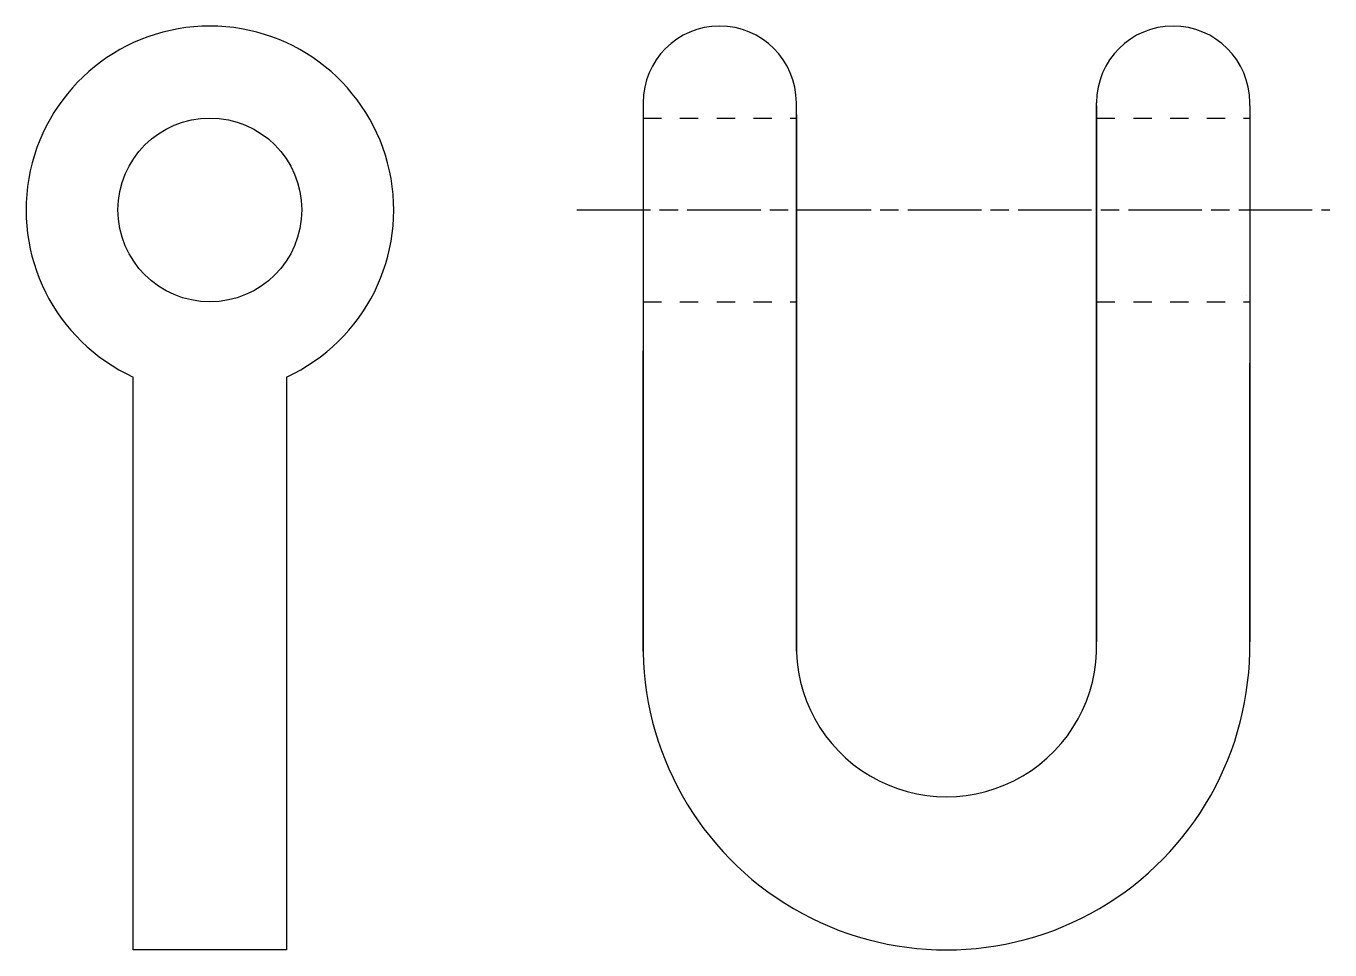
# Model space of a CAD drawing. Header units: millimetres. Extents: x -15074 to 21675, y -7568 to 6574.
# Drawn here: x -6003 to -5790.2, y 879.2 to 1030 of the extents above; entities that cross this region are included whole.
import ezdxf

# ---------------------------------------------------------------- set-up
doc = ezdxf.new("R2010")
doc.units = ezdxf.units.MM
doc.linetypes.add('AM_ISO08W050', pattern=[18, 12, -1.5, 3, -1.5])
doc.linetypes.add('Dashed', pattern=[2, 1, -1])
doc.layers.add('AM_7', color=142, linetype='AM_ISO08W050', lineweight=25)

msp = doc.modelspace()

# ---------------------------------------------------------------- linework, layer by layer
for p, q in [((-5902.279, 1017.484), (-5902.279, 976.984)), ((-5877.279, 1016.984), (-5877.279, 1017.484)), ((-5828.279, 1016.984), (-5828.279, 1017.484)), ((-5803.279, 1016.984), (-5803.279, 1017.484)), ((-5803.279, 1016.984), (-5803.279, 974.984)), ((-5902.279, 978.584), (-5902.279, 976.984)), ((-5803.279, 976.684), (-5803.279, 974.984))]:
    msp.add_line(p, q)
at = {"linetype": 'Dashed', "ltscale": 3}
for p, q in [((-5902.279, 1014.984), (-5877.279, 1014.984)), ((-5828.279, 1014.984), (-5803.279, 1014.984)), ((-5902.279, 984.984), (-5877.279, 984.984)), ((-5828.279, 984.984), (-5803.279, 984.984))]:
    msp.add_line(p, q, dxfattribs=at)
for points in [[(-5902.189, 1015.484), (-5902.279, 1015.484)], [(-5902.279, 1015.484), (-5902.189, 1015.484)], [(-5877.279, 927.984), (-5877.279, 1016.984)], [(-5877.279, 984.484), (-5877.279, 1015.484)], [(-5877.279, 1015.484), (-5877.279, 927.984)], [(-5828.279, 982.984), (-5828.279, 1016.984)], [(-5828.279, 929.484), (-5828.279, 1016.984)], [(-5828.279, 1016.984), (-5828.279, 929.484)], [(-5877.279, 1013.484), (-5877.279, 986.484)], [(-5803.768, 985.984), (-5803.779, 985.984)], [(-5902.279, 927.984), (-5902.279, 976.984)], [(-5902.279, 976.984), (-5902.279, 927.984)], [(-5803.279, 929.484), (-5803.279, 974.984)], [(-5803.279, 974.984), (-5803.279, 929.484)], [(-5960.492, 972.712), (-5960.492, 879.228), (-5985.492, 879.228), (-5985.492, 972.712)]]:
    msp.add_lwpolyline(points)
msp.add_circle((-5972.992, 999.984), 15)
for centre, radius, start, end in [((-5972.992, 999.984), 30, 294.62432, 245.37568), ((-5889.779, 1017.484), 12.5, 0, 180), ((-5815.779, 1017.484), 12.5, 0, 180), ((-5852.779, 928.734), 49.506, 179.13195, 0.86805), ((-5852.779, 928.734), 24.511, 178.2466, 1.7534)]:
    msp.add_arc(centre, radius, start, end)
at = {"layer": 'AM_7'}
msp.add_line((-5913.086, 999.984), (-5790.195, 999.984), dxfattribs=at)

doc.saveas('drawing.dxf')
